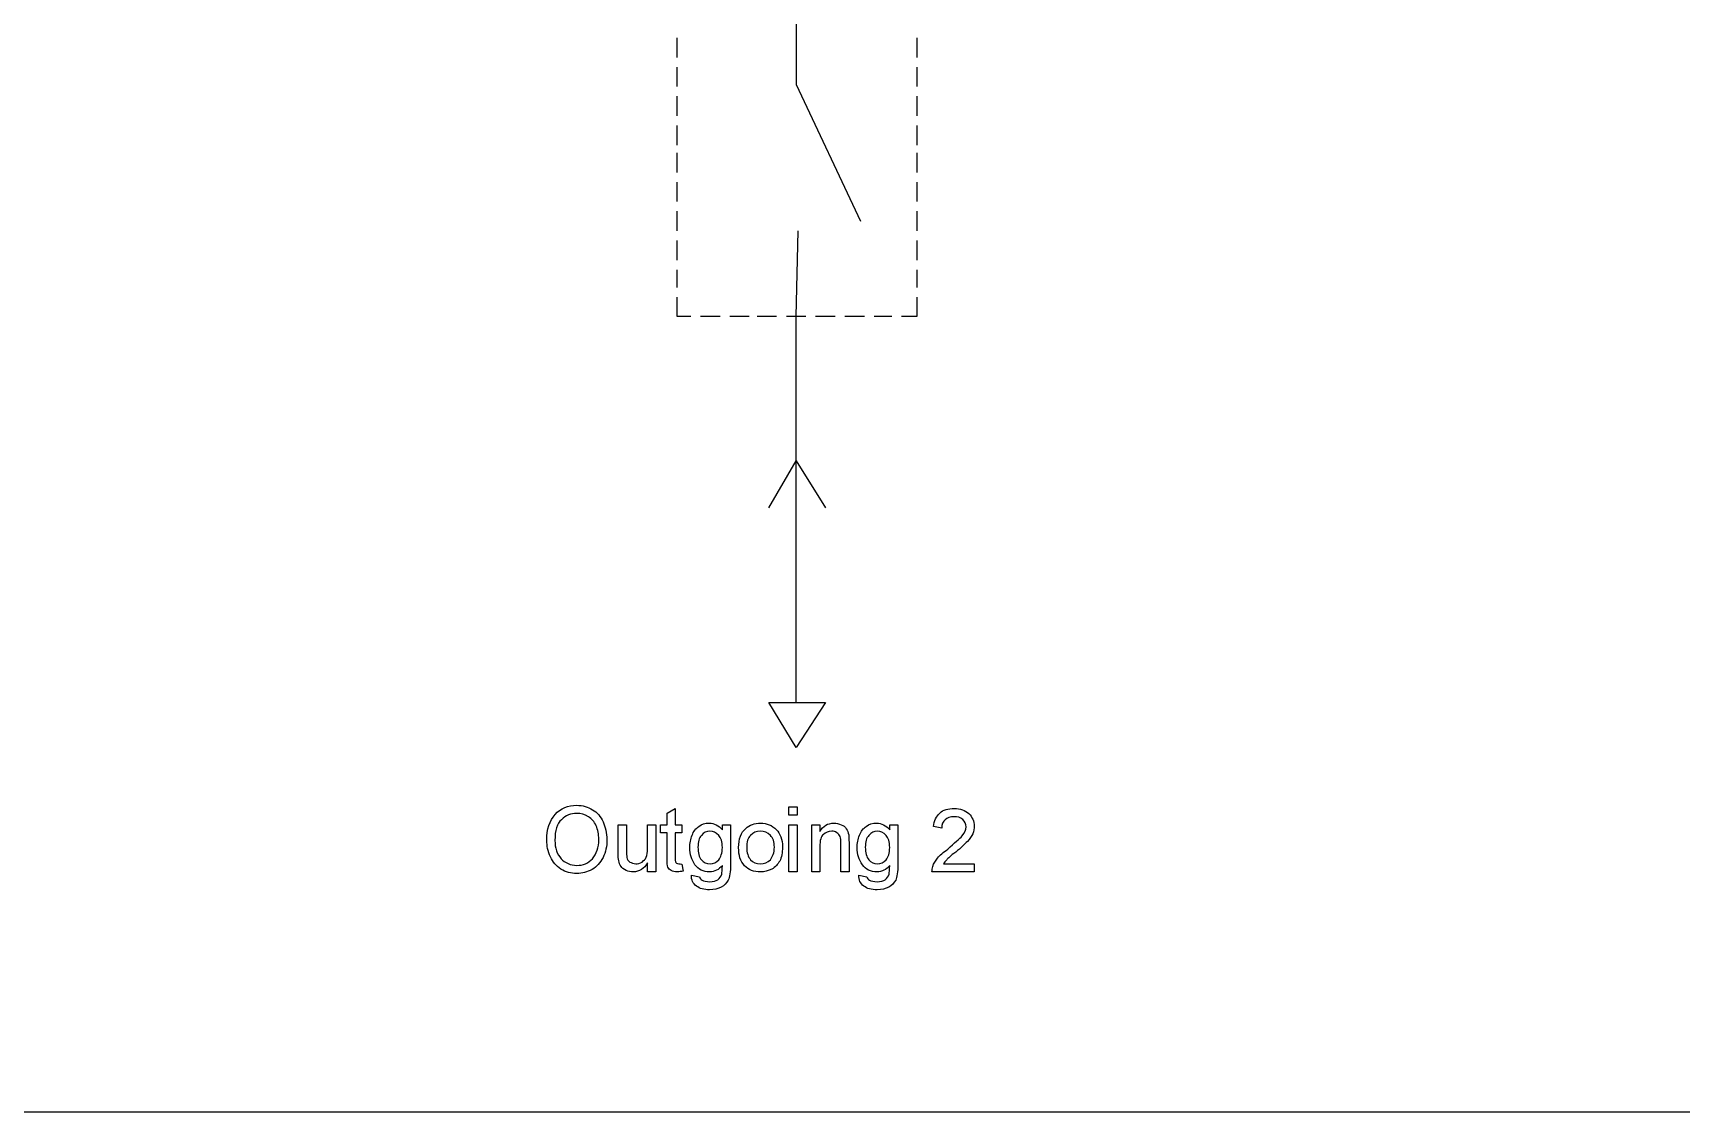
# Model space of a CAD drawing. Header units: millimetres. Extents: x 12 to 286, y 8 to 173.
# Drawn here: x 53.51 to 89.28, y 7.52 to 30.95 of the extents above; entities that cross this region are included whole.
import ezdxf

# ---------------------------------------------------------------- set-up
doc = ezdxf.new("R2010")
doc.units = ezdxf.units.MM
doc.layers.get('0').update_dxf_attribs({"linetype": 'CONTINUOUS'})

msp = doc.modelspace()

# ---------------------------------------------------------------- linework, layer by layer
at = {"color": 0}
for p, q in [((70.0761, 31.4399), (70.0761, 29.8304)), ((67.4934, 30.423), (67.4934, 30.8474)), ((72.6997, 30.8474), (72.6997, 30.423)), ((67.4934, 29.789), (67.4934, 30.2121)), ((72.6997, 30.2121), (72.6997, 29.789)), ((70.0761, 29.8304), (71.4735, 26.8676)), ((67.4934, 29.1538), (67.4934, 29.5768)), ((72.6997, 29.5768), (72.6997, 29.1538)), ((67.4934, 28.5185), (67.4934, 28.9416)), ((72.6997, 28.9416), (72.6997, 28.5185)), ((67.4934, 27.926), (67.4934, 28.349)), ((72.6997, 28.349), (72.6997, 27.926)), ((67.4934, 27.2907), (67.4934, 27.7137)), ((72.6997, 27.7137), (72.6997, 27.2907)), ((67.4934, 26.6554), (67.4934, 27.0798)), ((72.6997, 27.0798), (72.6997, 26.6554)), ((70.0761, 24.7937), (70.1188, 26.6554)), ((67.4934, 26.0215), (67.4934, 26.4445)), ((72.6997, 26.4445), (72.6997, 26.0215)), ((67.4934, 25.4289), (67.4934, 25.8093)), ((72.6997, 25.8093), (72.6997, 25.4289)), ((67.4934, 24.7937), (67.4934, 25.2167)), ((72.6997, 25.2167), (72.6997, 24.7937)), ((67.7898, 24.7937), (67.4934, 24.7937)), ((68.4251, 24.7937), (68.0021, 24.7937)), ((69.0605, 24.7937), (68.6361, 24.7937)), ((69.6528, 24.7937), (69.2284, 24.7937)), ((70.2867, 24.7937), (69.8638, 24.7937)), ((70.0761, 16.411), (70.0761, 24.7937)), ((70.9221, 24.7937), (70.4991, 24.7937)), ((71.5574, 24.7937), (71.1345, 24.7937)), ((72.1501, 24.7937), (71.7695, 24.7937)), ((72.6997, 24.7937), (72.3621, 24.7937)), ((69.4835, 20.6444), (70.0761, 21.66)), ((70.0761, 21.66), (70.7111, 20.6444)), ((70.0761, 15.4382), (69.4835, 16.411)), ((69.4835, 16.411), (70.7111, 16.411)), ((70.7111, 16.411), (70.0761, 15.4382)), ((67.2744, 14.0077), (67.4508, 14.1097)), ((67.2744, 13.7583), (67.2744, 14.0077)), ((67.4508, 14.1097), (67.4508, 13.7583)), ((69.9202, 13.9706), (69.9202, 14.147)), ((69.9202, 14.147), (70.0966, 14.147)), ((70.0966, 13.9706), (69.9202, 13.9706)), ((70.0966, 14.147), (70.0966, 13.9706)), ((66.216, 13.1382), (66.216, 13.7583)), ((66.216, 13.7583), (66.3924, 13.7583)), ((66.3924, 13.7583), (66.3924, 13.2223)), ((66.8514, 13.2402), (66.8514, 13.7583)), ((66.8514, 13.7583), (67.0278, 13.7583)), ((67.0278, 13.7583), (67.0278, 12.7358)), ((67.134, 13.5819), (67.134, 13.7583)), ((67.134, 13.7583), (67.2744, 13.7583)), ((67.4508, 13.7583), (67.5929, 13.7583)), ((67.5929, 13.7583), (67.5929, 13.5819)), ((68.4749, 13.6522), (68.4749, 13.7583)), ((68.4749, 13.7583), (68.6513, 13.7583)), ((68.6513, 13.7583), (68.6513, 12.8902)), ((69.9202, 12.7358), (69.9202, 13.7583)), ((69.9202, 13.7583), (70.0966, 13.7583)), ((70.0966, 13.7583), (70.0966, 12.7358)), ((70.4152, 12.7358), (70.4152, 13.7583)), ((70.4152, 13.7583), (70.5915, 13.7583)), ((70.5915, 13.7583), (70.5915, 13.615)), ((72.1071, 13.6522), (72.1071, 13.7583)), ((72.1071, 13.7583), (72.2835, 13.7583)), ((72.2835, 13.7583), (72.2835, 12.8902)), ((73.2374, 13.6881), (73.061, 13.7225)), ((64.6645, 13.4221), (64.6645, 13.4221)), ((67.2744, 13.5819), (67.134, 13.5819)), ((67.2744, 13.0294), (67.2744, 13.5819)), ((67.5929, 13.5819), (67.4508, 13.5819)), ((67.4508, 13.5819), (67.4508, 13.0404)), ((68.8277, 13.265), (68.8277, 13.265)), ((70.5915, 13.2857), (70.5915, 12.7358)), ((71.0487, 12.7358), (71.0487, 13.3477)), ((71.2251, 13.3711), (71.2251, 12.7358)), ((66.8514, 12.7358), (66.8514, 12.9343)), ((67.5929, 12.9026), (67.6271, 12.7524)), ((73.2744, 12.9122), (73.9429, 12.9122)), ((73.9429, 12.9122), (73.9429, 12.7358)), ((67.0278, 12.7358), (66.8514, 12.7358)), ((67.8035, 12.6642), (67.9799, 12.6297)), ((67.8035, 12.6642), (67.8035, 12.6642)), ((70.0966, 12.7358), (69.9202, 12.7358)), ((70.5915, 12.7358), (70.4152, 12.7358)), ((71.2251, 12.7358), (71.0487, 12.7358)), ((71.4375, 12.6642), (71.6139, 12.6297)), ((71.4375, 12.6642), (71.4375, 12.6642)), ((73.9429, 12.7358), (73.025, 12.7358)), ((286.06, 7.5213), (12.1212, 7.5213))]:
    msp.add_line(p, q, dxfattribs=at)
for points in [[(64.6645, 13.4221), (64.6645, 13.666), (64.7252, 13.8452), (64.8462, 13.9802)], [(64.8462, 13.9802), (64.9661, 14.1222), (65.1245, 14.1814), (65.3175, 14.1814)], [(65.3189, 14.005), (65.1813, 14.005), (65.0752, 13.9609), (64.9813, 13.87)], [(65.3175, 14.1814), (65.4375, 14.1814), (65.5574, 14.1497), (65.6579, 14.0863)], [(65.5669, 13.9347), (65.4872, 13.994), (65.4099, 14.005), (65.3189, 14.005)], [(65.6579, 14.0863), (65.7571, 14.0312), (65.8357, 13.9361), (65.8894, 13.8217)], [(73.061, 13.7225), (73.0719, 13.8493), (73.1174, 13.9458), (73.1957, 14.0119)], [(73.1957, 14.0119), (73.2635, 14.0877), (73.3792, 14.1111), (73.5101, 14.1111)], [(73.5101, 14.1111), (73.6342, 14.1111), (73.7485, 14.0739), (73.8258, 14.0009)], [(73.8258, 14.0009), (73.8946, 13.9292), (73.9429, 13.8369), (73.9429, 13.728)], [(64.9813, 13.87), (64.8878, 13.79), (64.8409, 13.6302), (64.8409, 13.4193)], [(65.7352, 13.7377), (65.6925, 13.83), (65.6414, 13.8879), (65.5669, 13.9347)], [(65.7931, 13.44), (65.7931, 13.5544), (65.7737, 13.6536), (65.7352, 13.7377)], [(65.8894, 13.8217), (65.9335, 13.7115), (65.9694, 13.5819), (65.9694, 13.4386)], [(67.8187, 13.5323), (67.8476, 13.6205), (67.9016, 13.6798), (67.9648, 13.7253)], [(67.9648, 13.7253), (68.0226, 13.7818), (68.1041, 13.7942), (68.1909, 13.7942)], [(68.2061, 13.6178), (68.1288, 13.6178), (68.0724, 13.5874), (68.0212, 13.5296)], [(68.1909, 13.7942), (68.2942, 13.7942), (68.399, 13.7459), (68.4749, 13.6522)], [(68.3962, 13.5282), (68.3341, 13.593), (68.2805, 13.6178), (68.2061, 13.6178)], [(68.8277, 13.265), (68.8277, 13.4524), (68.8785, 13.5902), (68.9846, 13.6812)], [(68.9846, 13.6812), (69.0658, 13.7583), (69.1776, 13.7942), (69.3043, 13.7942)], [(69.3043, 13.6178), (69.2108, 13.6178), (69.1459, 13.5874), (69.0894, 13.5296)], [(69.3043, 13.7942), (69.4365, 13.7942), (69.5579, 13.7473), (69.6461, 13.6563)], [(69.5166, 13.5296), (69.4531, 13.593), (69.3882, 13.6178), (69.3043, 13.6178)], [(69.6461, 13.6563), (69.7315, 13.5764), (69.7798, 13.44), (69.7798, 13.2788)], [(70.5915, 13.615), (70.6617, 13.7349), (70.7637, 13.7942), (70.8974, 13.7942)], [(70.8477, 13.6178), (70.7746, 13.6178), (70.7182, 13.5944), (70.667, 13.5475)], [(70.962, 13.5861), (70.9235, 13.6178), (70.8918, 13.6178), (70.8477, 13.6178)], [(70.8974, 13.7942), (70.9468, 13.7942), (71.0075, 13.7818), (71.0572, 13.7597)], [(71.0572, 13.7597), (71.1027, 13.7487), (71.1412, 13.7087), (71.1659, 13.6715)], [(71.1659, 13.6715), (71.1867, 13.6412), (71.2075, 13.5916), (71.217, 13.542)], [(71.4527, 13.5323), (71.4816, 13.6205), (71.5352, 13.6798), (71.5987, 13.7253)], [(71.5987, 13.7253), (71.6552, 13.7818), (71.7381, 13.7942), (71.8234, 13.7942)], [(71.84, 13.6178), (71.7628, 13.6178), (71.7063, 13.5874), (71.6552, 13.5296)], [(71.8234, 13.7942), (71.9268, 13.7942), (72.033, 13.7459), (72.1071, 13.6522)], [(72.0288, 13.5282), (71.9681, 13.593), (71.9145, 13.6178), (71.84, 13.6178)], [(73.3118, 13.8686), (73.2607, 13.8355), (73.2374, 13.7652), (73.2374, 13.6881)], [(73.5058, 13.9347), (73.4176, 13.9347), (73.3598, 13.9127), (73.3118, 13.8686)], [(73.6935, 13.8713), (73.6342, 13.9223), (73.5831, 13.9347), (73.5058, 13.9347)], [(73.6808, 13.5186), (73.7306, 13.5944), (73.7665, 13.6495), (73.7665, 13.7142)], [(73.7665, 13.7142), (73.7665, 13.779), (73.7415, 13.8286), (73.6935, 13.8713)], [(73.9429, 13.728), (73.9429, 13.6826), (73.9302, 13.6192), (73.9084, 13.5654)], [(64.7428, 13.0638), (64.6878, 13.1851), (64.6645, 13.2953), (64.6645, 13.4221)], [(64.8409, 13.4193), (64.8409, 13.2581), (64.885, 13.1189), (64.976, 13.0225)], [(65.6579, 13.0225), (65.7461, 13.1313), (65.7931, 13.2595), (65.7931, 13.44)], [(65.9694, 13.4386), (65.9694, 13.2939), (65.9419, 13.163), (65.8855, 13.0487)], [(66.8239, 13.0528), (66.839, 13.0955), (66.8514, 13.1589), (66.8514, 13.2402)], [(67.7693, 13.2581), (67.7693, 13.3587), (67.7855, 13.4483), (67.8187, 13.5323)], [(67.8808, 12.8888), (67.8035, 12.999), (67.7693, 13.1148), (67.7693, 13.2581)], [(68.0212, 13.5296), (67.9676, 13.4772), (67.9457, 13.3849), (67.9457, 13.2705)], [(67.9457, 13.2705), (67.9457, 13.1561), (67.9704, 13.0555), (68.0201, 12.9977)], [(68.4749, 13.265), (68.4749, 13.3931), (68.447, 13.4689), (68.3962, 13.5282)], [(68.3976, 12.9977), (68.4389, 13.061), (68.4749, 13.1437), (68.4749, 13.265)], [(68.9585, 12.8709), (68.8619, 12.9646), (68.8277, 13.0941), (68.8277, 13.265)], [(69.0894, 13.5296), (69.0259, 13.4772), (69.004, 13.3835), (69.004, 13.265)], [(69.004, 13.265), (69.004, 13.1589), (69.0316, 13.0583), (69.0894, 13.0004)], [(69.6034, 13.2705), (69.6034, 13.3931), (69.5745, 13.4703), (69.5166, 13.5296)], [(69.518, 13.0004), (69.5674, 13.0652), (69.6034, 13.1492), (69.6034, 13.2705)], [(69.7798, 13.2788), (69.7798, 13.1548), (69.759, 13.0459), (69.7205, 12.9715)], [(70.667, 13.5475), (70.6134, 13.513), (70.5915, 13.4138), (70.5915, 13.2857)], [(71.0297, 13.5034), (71.0131, 13.5406), (70.9951, 13.5654), (70.962, 13.5861)], [(71.0487, 13.3477), (71.0487, 13.4249), (71.0434, 13.4689), (71.0297, 13.5034)], [(71.217, 13.542), (71.2142, 13.5103), (71.2251, 13.4524), (71.2251, 13.3711)], [(71.4015, 13.2581), (71.4015, 13.3587), (71.4181, 13.4483), (71.4527, 13.5323)], [(71.5148, 12.8888), (71.4375, 12.999), (71.4015, 13.1148), (71.4015, 13.2581)], [(71.6552, 13.5296), (71.6015, 13.4772), (71.5779, 13.3849), (71.5779, 13.2705)], [(71.5779, 13.2705), (71.5779, 13.1561), (71.6044, 13.0555), (71.6538, 12.9977)], [(72.1071, 13.265), (72.1071, 13.3931), (72.081, 13.4689), (72.0288, 13.5282)], [(72.0316, 12.9977), (72.0729, 13.061), (72.1071, 13.1437), (72.1071, 13.265)], [(73.3668, 13.2305), (73.5115, 13.3683), (73.623, 13.4524), (73.6808, 13.5186)], [(73.7941, 13.3973), (73.732, 13.3408), (73.6561, 13.2595), (73.539, 13.163)], [(73.9084, 13.5654), (73.8851, 13.5172), (73.8463, 13.4565), (73.7941, 13.3973)], [(64.9718, 12.7978), (64.8628, 12.8654), (64.7954, 12.9508), (64.7428, 13.0638)], [(64.976, 13.0225), (65.0558, 12.9357), (65.1799, 12.8764), (65.3161, 12.8764)], [(65.3161, 12.8764), (65.4484, 12.8764), (65.5683, 12.9246), (65.6579, 13.0225)], [(65.8855, 13.0487), (65.822, 12.9357), (65.7504, 12.8475), (65.6484, 12.7882)], [(66.2259, 12.9798), (66.216, 13.0142), (66.216, 13.0666), (66.216, 13.1382)], [(66.2767, 12.8543), (66.2436, 12.8957), (66.2354, 12.9301), (66.2259, 12.9798)], [(66.3924, 13.2223), (66.3924, 13.1396), (66.3967, 13.0803), (66.4023, 13.05)], [(66.4023, 13.05), (66.409, 13.0073), (66.4351, 12.9728), (66.4683, 12.948)], [(66.4683, 12.948), (66.5, 12.9357), (66.5441, 12.9122), (66.5939, 12.9122)], [(66.8514, 12.9343), (66.777, 12.8061), (66.6736, 12.7358), (66.5455, 12.7358)], [(66.5939, 12.9122), (66.6351, 12.9122), (66.6888, 12.9246), (66.7329, 12.9494)], [(66.7329, 12.9494), (66.7688, 12.9853), (66.8059, 13.0087), (66.8239, 13.0528)], [(67.2952, 12.8364), (67.2744, 12.8681), (67.2744, 12.9315), (67.2744, 13.0294)], [(67.4508, 13.0404), (67.4508, 12.999), (67.4536, 12.966), (67.4578, 12.9536)], [(67.4578, 12.9536), (67.4606, 12.9508), (67.4716, 12.9301), (67.4825, 12.9232)], [(67.4825, 12.9232), (67.4825, 12.9232), (67.51, 12.9122), (67.5308, 12.9122)], [(67.5308, 12.9122), (67.5432, 12.9122), (67.5665, 12.9081), (67.5929, 12.9026)], [(68.199, 12.7358), (68.06, 12.7358), (67.9566, 12.7868), (67.8808, 12.8888)], [(68.0201, 12.9977), (68.0681, 12.9467), (68.133, 12.9122), (68.2089, 12.9122)], [(68.2089, 12.9122), (68.2791, 12.9122), (68.3465, 12.9398), (68.3976, 12.9977)], [(68.6513, 12.8902), (68.6513, 12.7413), (68.6347, 12.6242), (68.6029, 12.5595)], [(69.0894, 13.0004), (69.1402, 12.9467), (69.2175, 12.9122), (69.3043, 12.9122)], [(69.3043, 12.9122), (69.3829, 12.9122), (69.4602, 12.9412), (69.518, 13.0004)], [(69.7205, 12.9715), (69.6778, 12.8998), (69.6239, 12.8392), (69.5494, 12.7964)], [(71.8316, 12.7358), (71.694, 12.7358), (71.5892, 12.7868), (71.5148, 12.8888)], [(71.6538, 12.9977), (71.7021, 12.9467), (71.767, 12.9122), (71.8425, 12.9122)], [(71.8425, 12.9122), (71.9116, 12.9122), (71.9804, 12.9398), (72.0316, 12.9977)], [(72.2835, 12.8902), (72.2835, 12.7413), (72.2683, 12.6242), (72.2369, 12.5595)], [(73.0444, 12.8543), (73.0596, 12.9246), (73.1008, 12.9784), (73.1478, 13.0362)], [(73.1478, 13.0362), (73.1905, 13.0996), (73.2688, 13.1589), (73.3668, 13.2305)], [(73.3446, 12.9977), (73.3157, 12.9756), (73.2938, 12.9412), (73.2744, 12.9122)], [(73.539, 13.163), (73.43, 13.0927), (73.3721, 13.0266), (73.3446, 12.9977)], [(65.3161, 12.7), (65.1828, 12.7), (65.0737, 12.7331), (64.9718, 12.7978)], [(65.6484, 12.7882), (65.5355, 12.7358), (65.4346, 12.7), (65.3161, 12.7)], [(66.3857, 12.7689), (66.3279, 12.7923), (66.3004, 12.8199), (66.2767, 12.8543)], [(66.5455, 12.7358), (66.4849, 12.7358), (66.4351, 12.7468), (66.3857, 12.7689)], [(67.364, 12.7634), (67.3255, 12.7841), (67.3089, 12.8061), (67.2952, 12.8364)], [(67.5033, 12.7358), (67.4384, 12.7358), (67.3971, 12.7441), (67.364, 12.7634)], [(67.6271, 12.7524), (67.5816, 12.7468), (67.5404, 12.7358), (67.5033, 12.7358)], [(67.9111, 12.4272), (67.8367, 12.4878), (67.8007, 12.5581), (67.8035, 12.6642)], [(67.9799, 12.6297), (67.987, 12.5953), (68.005, 12.5705), (68.0364, 12.5553)], [(68.0364, 12.5553), (68.0695, 12.536), (68.1316, 12.5236), (68.2018, 12.5236)], [(68.4749, 12.8764), (68.4004, 12.7827), (68.308, 12.7358), (68.199, 12.7358)], [(68.2018, 12.5236), (68.2748, 12.5236), (68.3369, 12.5374), (68.3782, 12.565)], [(68.3782, 12.565), (68.417, 12.6036), (68.447, 12.6325), (68.4622, 12.6835)], [(68.6029, 12.5595), (68.5641, 12.4933), (68.5214, 12.4423), (68.4526, 12.4037)], [(68.4622, 12.6835), (68.4622, 12.7193), (68.4749, 12.7772), (68.4749, 12.8764)], [(69.3043, 12.7358), (69.1554, 12.7358), (69.0467, 12.7799), (68.9585, 12.8709)], [(69.5494, 12.7964), (69.4683, 12.7593), (69.3924, 12.7358), (69.3043, 12.7358)], [(71.5437, 12.4272), (71.4707, 12.4878), (71.4347, 12.5581), (71.4375, 12.6642)], [(71.6139, 12.6297), (71.6209, 12.5953), (71.6386, 12.5705), (71.6689, 12.5553)], [(71.6689, 12.5553), (71.7035, 12.536), (71.7656, 12.5236), (71.8358, 12.5236)], [(72.1071, 12.8764), (72.034, 12.7827), (71.942, 12.7358), (71.8316, 12.7358)], [(71.8358, 12.5236), (71.9088, 12.5236), (71.9709, 12.5374), (72.0122, 12.565)], [(72.0122, 12.565), (72.0492, 12.6036), (72.081, 12.6325), (72.0961, 12.6835)], [(72.2369, 12.5595), (72.1967, 12.4933), (72.1554, 12.4423), (72.0866, 12.4037)], [(72.0961, 12.6835), (72.0961, 12.7193), (72.1085, 12.7772), (72.1071, 12.8764)], [(73.025, 12.7358), (73.0236, 12.7772), (73.0292, 12.8171), (73.0444, 12.8543)], [(68.199, 12.3472), (68.078, 12.3472), (67.9842, 12.3734), (67.9111, 12.4272)], [(68.4526, 12.4037), (68.3796, 12.3706), (68.2995, 12.3472), (68.199, 12.3472)], [(71.833, 12.3472), (71.7116, 12.3472), (71.6181, 12.3734), (71.5437, 12.4272)], [(72.0866, 12.4037), (72.0136, 12.3706), (71.9335, 12.3472), (71.833, 12.3472)]]:
    msp.add_open_spline(points, degree=3, dxfattribs=at)

doc.saveas('drawing.dxf')
